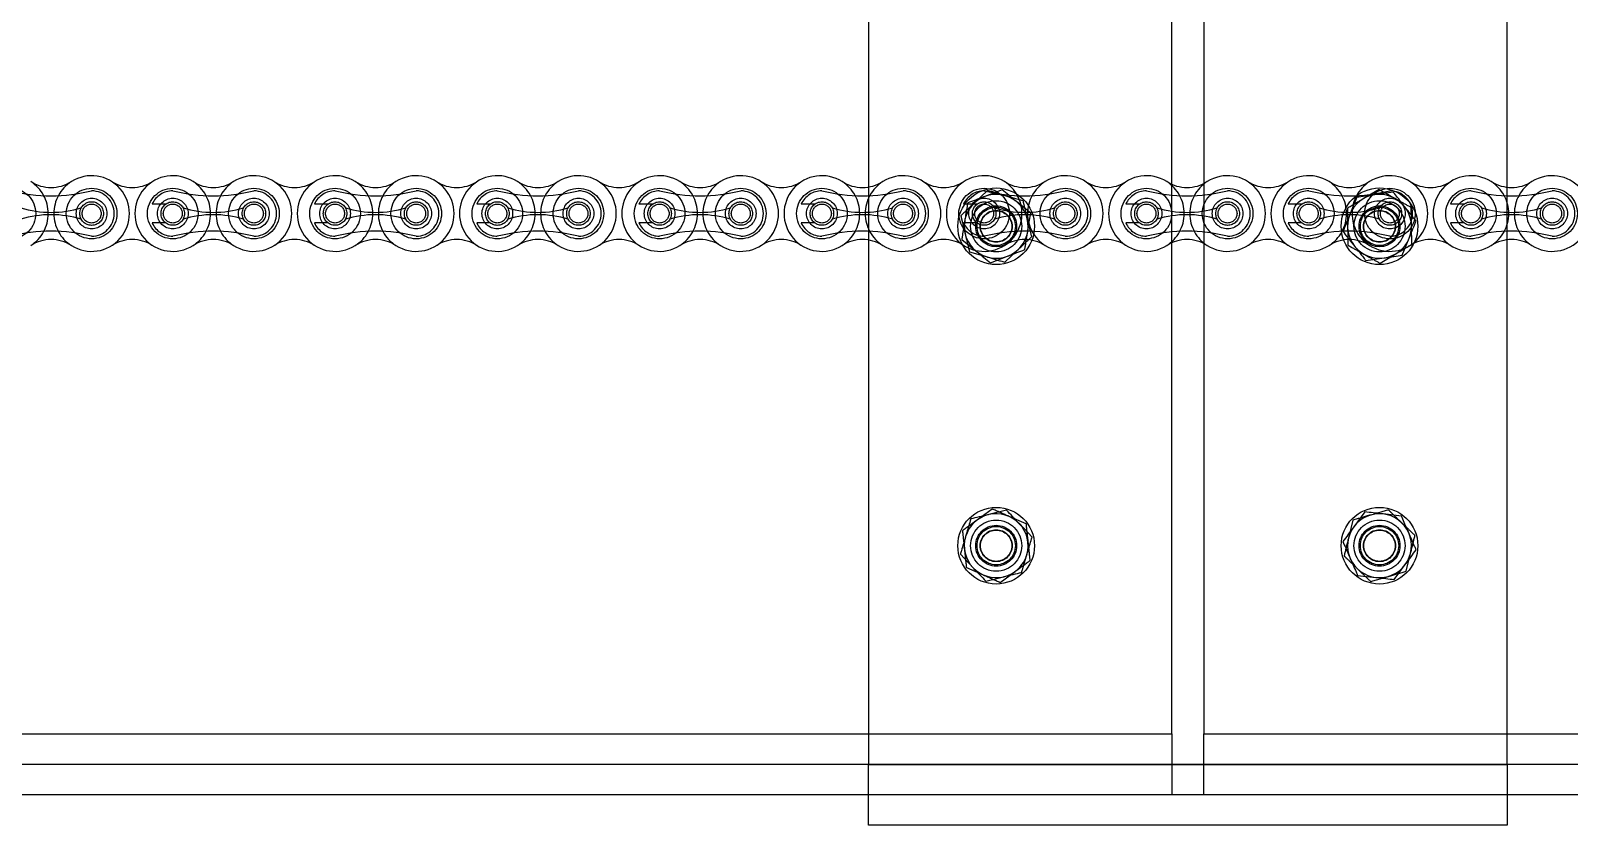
# Model space of a CAD drawing. Header units: metres. Extents: x 0 to 63075, y 0 to 44550.
# Drawn here: x 40759.2 to 41000, y 35017.5 to 35141.9 of the extents above; entities that cross this region are included whole.
import ezdxf

# ---------------------------------------------------------------- set-up
doc = ezdxf.new("R2010")
doc.units = ezdxf.units.M
doc.header["$LTSCALE"] = 75
doc.linetypes.add('HIDDEN2', pattern=[4.7625, 3.175, -1.5875])
for name, color, linetype in [('SDM', 7, 'Continuous'), ('SL4', 4, 'Continuous'), ('ST1', 7, 'HIDDEN2')]:
    doc.layers.add(name, color=color, linetype=linetype)

# ---------------------------------------------------------------- blocks, each defined once
blk = doc.blocks.new('A$C6e6623c1')
at = {"layer": 'SL4'}
for p, q in [((3617.21, 1715.35), (3617.21, 1486.11)), ((3717.21, 1486.11), (3717.21, 1715.35)), ((3638.13, 1576.05), (3635.43, 1575.02)), ((3693.64, 1574.89), (3692.57, 1572.21)), ((3699.36, 1575.71), (3696.5, 1575.3)), ((3642.61, 1572.41), (3640.37, 1574.23)), ((3631.82, 1568.29), (3634.06, 1566.47)), ((3700.78, 1565.81), (3701.86, 1568.49)), ((3636.3, 1564.65), (3638.99, 1565.68)), ((3695.07, 1564.99), (3697.93, 1565.4)), ((3638.85, 1525.89), (3636.04, 1525.21)), ((3694.9, 1525.64), (3693.19, 1523.32)), ((3700.64, 1524.99), (3697.77, 1525.32)), ((3642.83, 1521.7), (3640.84, 1523.8)), ((3631.6, 1519), (3633.59, 1516.9)), ((3699.52, 1515.06), (3701.23, 1517.38)), ((3635.58, 1514.81), (3638.38, 1515.49)), ((3693.78, 1515.71), (3696.65, 1515.38)), ((2387.24, 1490.88), (3617.21, 1490.88)), ((3717.21, 1490.88), (4619.71, 1490.88)), ((3717.21, 1486.11), (3617.21, 1486.11)), ((3617.21, 1476.59), (3617.21, 1486.11)), ((3717.21, 1486.11), (3717.21, 1476.59)), ((3617.21, 1481.35), (2387.24, 1481.35)), ((3848.98, 1481.35), (3717.21, 1481.35)), ((3717.21, 1476.59), (3617.21, 1476.59))]:
    blk.add_line(p, q, dxfattribs=at)
for centre, start, end in [((3637.21, 1570.35), 110.8771, 170.8771), ((3637.21, 1570.35), 50.8771, 110.8771), ((3697.21, 1570.35), 98.2132, 158.2132), ((3697.21, 1570.35), 38.2132, 98.2132), ((3637.21, 1570.35), 350.8771, 50.8771), ((3697.21, 1570.35), 338.2132, 38.2132), ((3637.21, 1570.35), 170.8771, 230.8771), ((3697.21, 1570.35), 158.2132, 218.2132), ((3637.21, 1570.35), 290.8771, 350.8771), ((3697.21, 1570.35), 278.2132, 338.2132), ((3637.21, 1570.35), 230.8771, 290.8771), ((3697.21, 1570.35), 218.2132, 278.2132), ((3637.21, 1520.35), 103.5616, 163.5616), ((3637.21, 1520.35), 43.5616, 103.5616), ((3697.21, 1520.35), 83.5616, 143.5616), ((3697.21, 1520.35), 23.5616, 83.5616), ((3637.21, 1520.35), 343.5616, 43.5616), ((3697.21, 1520.35), 143.5616, 203.5616), ((3697.21, 1520.35), 323.5616, 23.5616), ((3637.21, 1520.35), 163.5616, 223.5616), ((3637.21, 1520.35), 283.5616, 343.5616), ((3697.21, 1520.35), 203.5616, 263.5616), ((3697.21, 1520.35), 263.5616, 323.5616), ((3637.21, 1520.35), 223.5616, 283.5616)]:
    blk.add_arc(centre, 5, start, end, dxfattribs=at)
for points, knots in [([(3635.43, 1575.02), (3635.37, 1575), (3634.46, 1574.65), (3633.56, 1574.31), (3632.73, 1573.99)], [0, 0, 0, 0, 0.070201, 1, 1, 1, 1]), ([(3640.37, 1574.23), (3640.31, 1574.27), (3639.56, 1574.89), (3638.82, 1575.49), (3638.13, 1576.05)], [0, 0, 0, 0, 0.070201, 1, 1, 1, 1]), ([(3696.5, 1575.3), (3696.43, 1575.29), (3695.47, 1575.15), (3694.52, 1575.01), (3693.64, 1574.89)], [0, 0, 0, 0, 0.070201, 1, 1, 1, 1]), ([(3701.14, 1573.44), (3701, 1573.62), (3700.4, 1574.39), (3699.81, 1575.14), (3699.36, 1575.71)], [0, 0, 0, 0, 0.231849, 1, 1, 1, 1]), ([(3632.73, 1573.99), (3632.62, 1573.27), (3632.47, 1572.33), (3632.31, 1571.37), (3632.28, 1571.14)], [0, 0, 0, 0, 0.768151, 1, 1, 1, 1]), ([(3702.93, 1571.17), (3702.8, 1571.33), (3702.22, 1572.07), (3701.62, 1572.84), (3701.14, 1573.44)], [0, 0, 0, 0, 0.211001, 1, 1, 1, 1]), ([(3632.28, 1571.14), (3632.15, 1570.38), (3632, 1569.42), (3631.85, 1568.49), (3631.82, 1568.29)], [0, 0, 0, 0, 0.788999, 1, 1, 1, 1]), ([(3642.15, 1569.56), (3642.19, 1569.78), (3642.34, 1570.75), (3642.49, 1571.69), (3642.61, 1572.41)], [0, 0, 0, 0, 0.231849, 1, 1, 1, 1]), ([(3692.57, 1572.21), (3692.54, 1572.14), (3692.18, 1571.24), (3691.83, 1570.35), (3691.5, 1569.53)], [0, 0, 0, 0, 0.070201, 1, 1, 1, 1]), ([(3701.86, 1568.49), (3701.88, 1568.56), (3702.24, 1569.46), (3702.6, 1570.35), (3702.93, 1571.17)], [0, 0, 0, 0, 0.070201, 1, 1, 1, 1]), ([(3641.69, 1566.71), (3641.72, 1566.9), (3641.87, 1567.83), (3642.03, 1568.8), (3642.15, 1569.56)], [0, 0, 0, 0, 0.211001, 1, 1, 1, 1]), ([(3691.5, 1569.53), (3691.95, 1568.95), (3692.54, 1568.2), (3693.14, 1567.43), (3693.28, 1567.26)], [0, 0, 0, 0, 0.768151, 1, 1, 1, 1]), ([(3634.06, 1566.47), (3634.11, 1566.43), (3634.87, 1565.81), (3635.61, 1565.21), (3636.3, 1564.65)], [0, 0, 0, 0, 0.070201, 1, 1, 1, 1]), ([(3638.99, 1565.68), (3639.06, 1565.7), (3639.97, 1566.05), (3640.86, 1566.39), (3641.69, 1566.71)], [0, 0, 0, 0, 0.0702006, 1, 1, 1, 1]), ([(3693.28, 1567.26), (3693.76, 1566.65), (3694.37, 1565.88), (3694.95, 1565.14), (3695.07, 1564.99)], [0, 0, 0, 0, 0.788999, 1, 1, 1, 1]), ([(3697.93, 1565.4), (3697.99, 1565.41), (3698.96, 1565.55), (3699.9, 1565.69), (3700.78, 1565.81)], [0, 0, 0, 0, 0.070201, 1, 1, 1, 1]), ([(3633.23, 1524.53), (3633.03, 1523.83), (3632.76, 1522.92), (3632.48, 1521.98), (3632.42, 1521.76)], [0, 0, 0, 0, 0.768151, 1, 1, 1, 1]), ([(3636.04, 1525.21), (3635.97, 1525.19), (3635.03, 1524.97), (3634.1, 1524.74), (3633.23, 1524.53)], [0, 0, 0, 0, 0.070201, 1, 1, 1, 1]), ([(3640.84, 1523.8), (3640.79, 1523.85), (3640.12, 1524.55), (3639.46, 1525.24), (3638.85, 1525.89)], [0, 0, 0, 0, 0.070201, 1, 1, 1, 1]), ([(3697.77, 1525.32), (3697.71, 1525.33), (3696.74, 1525.44), (3695.79, 1525.54), (3694.9, 1525.64)], [0, 0, 0, 0, 0.070201, 1, 1, 1, 1]), ([(3701.8, 1522.35), (3701.71, 1522.56), (3701.31, 1523.45), (3700.93, 1524.32), (3700.64, 1524.99)], [0, 0, 0, 0, 0.231849, 1, 1, 1, 1]), ([(3693.19, 1523.32), (3693.15, 1523.26), (3692.57, 1522.48), (3692, 1521.71), (3691.48, 1521)], [0, 0, 0, 0, 0.070201, 1, 1, 1, 1]), ([(3702.95, 1519.7), (3702.87, 1519.88), (3702.49, 1520.75), (3702.1, 1521.64), (3701.8, 1522.35)], [0, 0, 0, 0, 0.2110008, 1, 1, 1, 1]), ([(3632.42, 1521.76), (3632.2, 1521.03), (3631.92, 1520.09), (3631.66, 1519.19), (3631.6, 1519)], [0, 0, 0, 0, 0.788999, 1, 1, 1, 1]), ([(3642.01, 1518.94), (3642.07, 1519.15), (3642.35, 1520.09), (3642.62, 1521), (3642.83, 1521.7)], [0, 0, 0, 0, 0.231849, 1, 1, 1, 1]), ([(3691.48, 1521), (3691.77, 1520.33), (3692.15, 1519.45), (3692.54, 1518.56), (3692.63, 1518.35)], [0, 0, 0, 0, 0.768151, 1, 1, 1, 1]), ([(3701.23, 1517.38), (3701.28, 1517.44), (3701.85, 1518.22), (3702.42, 1518.99), (3702.95, 1519.7)], [0, 0, 0, 0, 0.070201, 1, 1, 1, 1]), ([(3641.19, 1516.17), (3641.25, 1516.36), (3641.51, 1517.26), (3641.79, 1518.2), (3642.01, 1518.94)], [0, 0, 0, 0, 0.211001, 1, 1, 1, 1]), ([(3692.63, 1518.35), (3692.94, 1517.64), (3693.33, 1516.75), (3693.7, 1515.89), (3693.78, 1515.71)], [0, 0, 0, 0, 0.788999, 1, 1, 1, 1]), ([(3633.59, 1516.9), (3633.64, 1516.85), (3634.31, 1516.15), (3634.97, 1515.46), (3635.58, 1514.81)], [0, 0, 0, 0, 0.070201, 1, 1, 1, 1]), ([(3638.38, 1515.49), (3638.45, 1515.51), (3639.4, 1515.73), (3640.33, 1515.96), (3641.19, 1516.17)], [0, 0, 0, 0, 0.070201, 1, 1, 1, 1]), ([(3696.65, 1515.38), (3696.72, 1515.37), (3697.69, 1515.26), (3698.64, 1515.16), (3699.52, 1515.06)], [0, 0, 0, 0, 0.070201, 1, 1, 1, 1])]:
    blk.add_open_spline(points, degree=3, knots=knots, dxfattribs=at)
at = {"layer": 'ST1'}
for p, q in [((3664.71, 1490.88), (3664.71, 1715.35)), ((3669.71, 1715.35), (3669.71, 1490.88)), ((3635.87, 1575.97), (3633.78, 1573.98)), ((3641.41, 1574.32), (3638.64, 1575.14)), ((3697.14, 1576.12), (3694.66, 1574.65)), ((3507.22, 1573.83), (3505.1, 1573.83)), ((3532.62, 1573.83), (3530.5, 1573.83)), ((3558.02, 1573.83), (3555.9, 1573.83)), ((3583.42, 1573.83), (3581.3, 1573.83)), ((3608.82, 1573.83), (3606.7, 1573.83)), ((3634.22, 1573.83), (3632.1, 1573.83)), ((3659.62, 1573.83), (3657.5, 1573.83)), ((3685.02, 1573.83), (3682.9, 1573.83)), ((3692.18, 1573.17), (3692.21, 1570.29)), ((3710.42, 1573.83), (3708.3, 1573.83)), ((3507.22, 1570.88), (3505.1, 1570.88)), ((3532.62, 1570.88), (3530.5, 1570.88)), ((3558.02, 1570.88), (3555.9, 1570.88)), ((3583.42, 1570.88), (3581.3, 1570.88)), ((3608.82, 1570.88), (3606.7, 1570.88)), ((3634.22, 1570.88), (3632.1, 1570.88)), ((3659.62, 1570.88), (3657.5, 1570.88)), ((3685.02, 1570.88), (3682.9, 1570.88)), ((3702.25, 1567.53), (3702.21, 1570.41)), ((3710.42, 1570.88), (3708.3, 1570.88)), ((3633.02, 1566.38), (3635.78, 1565.56)), ((3638.55, 1564.73), (3640.65, 1566.72)), ((3697.29, 1564.58), (3699.77, 1566.05)), ((3636.6, 1526.09), (3634.27, 1524.39)), ((3641.88, 1523.75), (3639.24, 1524.92)), ((3693.05, 1524.35), (3692.36, 1521.55)), ((3698.6, 1525.95), (3695.83, 1525.15)), ((3701.37, 1516.35), (3702.07, 1519.15)), ((3632.55, 1516.95), (3635.19, 1515.78)), ((3637.82, 1514.61), (3640.16, 1516.31)), ((3695.82, 1514.75), (3698.6, 1515.55)), ((2339.74, 1490.88), (3664.71, 1490.88)), ((3617.21, 1490.88), (3664.71, 1490.88)), ((3664.71, 1490.88), (3664.71, 1481.35)), ((3669.71, 1490.88), (4669.71, 1490.88)), ((3669.71, 1481.35), (3669.71, 1490.88)), ((3669.71, 1490.88), (3717.21, 1490.88)), ((3664.71, 1486.11), (2339.74, 1486.11)), ((3617.21, 1486.11), (3717.21, 1486.11)), ((3669.71, 1486.11), (3664.71, 1486.11)), ((4669.71, 1486.11), (3669.71, 1486.11)), ((3717.21, 1481.35), (3617.21, 1481.35))]:
    blk.add_line(p, q, dxfattribs=at)
for centre, radius in [((3482.93, 1572.35), 3.96), ((3495.63, 1572.35), 3.96), ((3508.33, 1572.35), 3.96), ((3521.03, 1572.35), 3.96), ((3533.73, 1572.35), 3.96), ((3546.43, 1572.35), 3.96), ((3559.13, 1572.35), 3.96), ((3571.83, 1572.35), 3.96), ((3584.53, 1572.35), 3.96), ((3597.23, 1572.35), 3.96), ((3609.93, 1572.35), 3.96), ((3622.63, 1572.35), 3.96), ((3637.21, 1570.35), 6), ((3635.33, 1572.35), 3.96), ((3648.03, 1572.35), 3.96), ((3660.73, 1572.35), 3.96), ((3673.43, 1572.35), 3.96), ((3686.13, 1572.35), 3.96), ((3697.21, 1570.35), 6), ((3698.83, 1572.35), 3.96), ((3711.53, 1572.35), 3.96), ((3724.23, 1572.35), 3.96), ((3495.63, 1572.35), 2.4), ((3495.63, 1572.35), 1.85), ((3495.63, 1572.35), 1.48), ((3508.33, 1572.35), 2.4), ((3508.33, 1572.35), 1.84), ((3508.33, 1572.35), 1.48), ((3521.03, 1572.35), 2.4), ((3521.03, 1572.35), 1.84), ((3521.03, 1572.35), 1.48), ((3533.73, 1572.35), 2.4), ((3533.73, 1572.35), 1.84), ((3533.73, 1572.35), 1.48), ((3546.43, 1572.35), 2.4), ((3546.43, 1572.35), 1.84), ((3546.43, 1572.35), 1.48), ((3559.13, 1572.35), 2.4), ((3559.13, 1572.35), 1.85), ((3559.13, 1572.35), 1.48), ((3571.83, 1572.35), 2.4), ((3571.83, 1572.35), 1.84), ((3571.83, 1572.35), 1.48), ((3584.53, 1572.35), 2.4), ((3584.53, 1572.35), 1.84), ((3584.53, 1572.35), 1.48), ((3597.23, 1572.35), 2.4), ((3597.23, 1572.35), 1.84), ((3597.23, 1572.35), 1.48), ((3609.93, 1572.35), 2.4), ((3609.93, 1572.35), 1.84), ((3609.93, 1572.35), 1.48), ((3622.63, 1572.35), 2.4), ((3622.63, 1572.35), 1.85), ((3622.63, 1572.35), 1.48), ((3635.33, 1572.35), 2.4), ((3637.21, 1570.35), 4), ((3635.33, 1572.35), 1.84), ((3635.33, 1572.35), 1.48), ((3637.21, 1570.35), 3.2), ((3637.21, 1570.35), 3), ((3637.21, 1570.35), 2.5), ((3637.21, 1570.35), 2.45), ((3648.03, 1572.35), 2.4), ((3648.03, 1572.35), 1.84), ((3648.03, 1572.35), 1.48), ((3660.73, 1572.35), 2.4), ((3660.73, 1572.35), 1.84), ((3660.73, 1572.35), 1.48), ((3673.43, 1572.35), 2.4), ((3673.43, 1572.35), 1.85), ((3673.43, 1572.35), 1.48), ((3686.13, 1572.35), 2.4), ((3686.13, 1572.35), 1.84), ((3686.13, 1572.35), 1.48), ((3697.21, 1570.35), 4), ((3697.21, 1570.35), 3.2), ((3697.21, 1570.35), 3), ((3697.21, 1570.35), 2.5), ((3697.21, 1570.35), 2.45), ((3698.83, 1572.35), 2.4), ((3698.83, 1572.35), 1.84), ((3698.83, 1572.35), 1.48), ((3711.53, 1572.35), 2.4), ((3711.53, 1572.35), 1.84), ((3711.53, 1572.35), 1.48), ((3724.23, 1572.35), 2.4), ((3724.23, 1572.35), 1.84), ((3724.23, 1572.35), 1.48), ((3637.21, 1520.35), 6), ((3637.21, 1520.35), 4), ((3697.21, 1520.35), 6), ((3697.21, 1520.35), 4), ((3637.21, 1520.35), 3.2), ((3637.21, 1520.35), 3), ((3637.21, 1520.35), 2.5), ((3637.21, 1520.35), 2.45), ((3697.21, 1520.35), 3.2), ((3697.21, 1520.35), 3), ((3697.21, 1520.35), 2.5), ((3697.21, 1520.35), 2.45)]:
    blk.add_circle(centre, radius, dxfattribs=at)
for centre, radius, start, end in [((3489.28, 1582.35), 5.92, 237.5667, 302.4333), ((3482.93, 1572.35), 5.92, 302.4332, 57.5668), ((3495.63, 1572.35), 5.92, 122.4332, 237.5668), ((3495.63, 1572.35), 5.92, 237.5667, 122.4333), ((3501.98, 1582.35), 5.92, 237.5667, 302.4333), ((3508.33, 1572.35), 5.92, 57.5667, 302.4333), ((3514.68, 1582.35), 5.92, 237.5667, 302.4333), ((3508.33, 1572.35), 5.92, 302.4332, 57.5668), ((3521.03, 1572.35), 5.92, 122.4332, 237.5668), ((3521.03, 1572.35), 5.92, 237.5667, 122.4333), ((3527.38, 1582.35), 5.92, 237.5667, 302.4333), ((3533.73, 1572.35), 5.92, 57.5667, 302.4333), ((3540.08, 1582.35), 5.92, 237.5667, 302.4333), ((3533.73, 1572.35), 5.92, 302.4332, 57.5668), ((3546.43, 1572.35), 5.92, 122.4332, 237.5668), ((3546.43, 1572.35), 5.92, 237.5667, 122.4333), ((3552.78, 1582.35), 5.92, 237.5667, 302.4333), ((3559.13, 1572.35), 5.92, 57.5667, 302.4333), ((3565.48, 1582.35), 5.92, 237.5667, 302.4333), ((3559.13, 1572.35), 5.92, 302.4332, 57.5668), ((3571.83, 1572.35), 5.92, 122.4332, 237.5668), ((3571.83, 1572.35), 5.92, 237.5667, 122.4333), ((3578.18, 1582.35), 5.92, 237.5667, 302.4333), ((3584.53, 1572.35), 5.92, 57.5667, 302.4333), ((3590.88, 1582.35), 5.92, 237.5667, 302.4333), ((3584.53, 1572.35), 5.92, 302.4332, 57.5668), ((3597.23, 1572.35), 5.92, 122.4332, 237.5668), ((3597.23, 1572.35), 5.92, 237.5667, 122.4333), ((3603.58, 1582.35), 5.92, 237.5667, 302.4333), ((3609.93, 1572.35), 5.92, 57.5667, 302.4333), ((3616.28, 1582.35), 5.92, 237.5667, 302.4333), ((3609.93, 1572.35), 5.92, 302.4332, 57.5668), ((3622.63, 1572.35), 5.92, 122.4332, 237.5668), ((3622.63, 1572.35), 5.92, 237.5667, 122.4333), ((3628.98, 1582.35), 5.92, 237.5667, 302.4333), ((3635.33, 1572.35), 5.92, 57.5667, 302.4333), ((3641.68, 1582.35), 5.92, 237.5667, 302.4333), ((3635.33, 1572.35), 5.92, 302.4333, 57.5668), ((3648.03, 1572.35), 5.92, 122.4332, 237.5668), ((3648.03, 1572.35), 5.92, 237.5667, 122.4333), ((3654.38, 1582.35), 5.92, 237.5667, 302.4333), ((3660.73, 1572.35), 5.92, 57.5667, 302.4333), ((3667.08, 1582.35), 5.92, 237.5667, 302.4333), ((3660.73, 1572.35), 5.92, 302.4332, 57.5668), ((3673.43, 1572.35), 5.92, 122.4332, 237.5668), ((3673.43, 1572.35), 5.92, 237.5667, 122.4333), ((3679.78, 1582.35), 5.92, 237.5667, 302.4333), ((3686.13, 1572.35), 5.92, 57.5667, 302.4333), ((3692.48, 1582.35), 5.92, 237.5667, 302.4333), ((3686.13, 1572.35), 5.92, 302.4333, 57.5668), ((3698.83, 1572.35), 5.92, 122.4332, 237.5667), ((3698.83, 1572.35), 5.92, 237.5667, 122.4333), ((3705.18, 1582.35), 5.92, 237.5667, 302.4333), ((3711.53, 1572.35), 5.92, 57.5667, 302.4333), ((3717.88, 1582.35), 5.92, 237.5667, 302.4333), ((3711.53, 1572.35), 5.92, 302.4332, 57.5668), ((3724.23, 1572.35), 5.92, 122.4332, 237.5668), ((3724.23, 1572.35), 5.92, 237.5667, 122.4333), ((3489.28, 1601.45), 26.32, 256.0401, 283.9599), ((3495.63, 1572.35), 3.55, 270, 90), ((3508.33, 1572.35), 3.55, 90, 155.4466), ((3514.68, 1601.45), 26.32, 256.0401, 283.9599), ((3521.03, 1572.35), 3.55, 270, 90), ((3533.73, 1572.35), 3.55, 90, 155.4466), ((3540.08, 1601.45), 26.32, 256.0401, 283.9599), ((3546.43, 1572.35), 3.55, 270, 90), ((3559.13, 1572.35), 3.55, 90, 155.4466), ((3565.48, 1601.45), 26.32, 256.0401, 283.9599), ((3571.83, 1572.35), 3.55, 270, 90), ((3584.53, 1572.35), 3.55, 90, 155.4466), ((3590.88, 1601.45), 26.32, 256.0401, 283.9599), ((3597.23, 1572.35), 3.55, 270, 90), ((3609.93, 1572.35), 3.55, 90, 155.4466), ((3616.28, 1601.45), 26.32, 256.0401, 283.9599), ((3622.63, 1572.35), 3.55, 270, 90), ((3635.33, 1572.35), 3.55, 90, 155.4466), ((3641.68, 1601.45), 26.32, 256.0401, 283.9599), ((3648.03, 1572.35), 3.55, 270, 90), ((3660.73, 1572.35), 3.55, 90, 155.4466), ((3667.08, 1601.45), 26.32, 256.0401, 283.9599), ((3673.43, 1572.35), 3.55, 270, 90), ((3686.13, 1572.35), 3.55, 90, 155.4466), ((3692.48, 1601.45), 26.32, 256.0401, 283.9599), ((3698.83, 1572.35), 3.55, 270, 90), ((3711.53, 1572.35), 3.55, 90, 155.4466), ((3717.88, 1601.45), 26.32, 256.0401, 283.9599), ((3724.23, 1572.35), 3.55, 270, 90), ((3489.28, 1588.71), 16.17, 252.993, 287.007), ((3514.68, 1588.71), 16.17, 252.993, 287.007), ((3540.08, 1588.71), 16.17, 252.993, 287.007), ((3565.48, 1588.71), 16.17, 252.993, 287.007), ((3590.88, 1588.71), 16.17, 252.993, 287.007), ((3616.28, 1588.71), 16.17, 252.993, 287.007), ((3641.68, 1588.71), 16.17, 252.993, 287.007), ((3667.08, 1588.71), 16.17, 252.993, 287.007), ((3692.48, 1588.71), 16.17, 252.993, 287.007), ((3717.88, 1588.71), 16.17, 252.993, 287.007), ((3489.28, 1556), 16.17, 72.993, 107.007), ((3508.33, 1572.35), 3.55, 204.5534, 270), ((3514.68, 1556), 16.17, 72.993, 107.007), ((3533.73, 1572.35), 3.55, 204.5534, 270), ((3540.08, 1556), 16.17, 72.993, 107.007), ((3559.13, 1572.35), 3.55, 204.5534, 270), ((3565.48, 1556), 16.17, 72.993, 107.007), ((3584.53, 1572.35), 3.55, 204.5534, 270), ((3590.88, 1556), 16.17, 72.993, 107.007), ((3609.93, 1572.35), 3.55, 204.5534, 270), ((3616.28, 1556), 16.17, 72.993, 107.007), ((3635.33, 1572.35), 3.55, 204.5534, 270), ((3641.68, 1556), 16.17, 72.993, 107.007), ((3660.73, 1572.35), 3.55, 204.5534, 270), ((3667.08, 1556), 16.17, 72.993, 107.007), ((3686.13, 1572.35), 3.55, 204.5534, 270), ((3692.48, 1556), 16.17, 72.993, 107.007), ((3711.53, 1572.35), 3.55, 204.5534, 270), ((3717.88, 1556), 16.17, 72.993, 107.007), ((3489.28, 1543.26), 26.32, 76.0401, 103.9599), ((3489.28, 1562.36), 5.92, 57.5667, 122.4333), ((3501.98, 1562.36), 5.92, 57.5667, 122.4333), ((3514.68, 1543.26), 26.32, 76.0401, 103.9599), ((3514.68, 1562.36), 5.92, 57.5667, 122.4333), ((3527.38, 1562.36), 5.92, 57.5667, 122.4333), ((3540.08, 1543.26), 26.32, 76.0401, 103.9599), ((3540.08, 1562.36), 5.92, 57.5667, 122.4333), ((3552.78, 1562.36), 5.92, 57.5667, 122.4333), ((3565.48, 1543.26), 26.32, 76.0401, 103.9599), ((3565.48, 1562.36), 5.92, 57.5667, 122.4333), ((3578.18, 1562.36), 5.92, 57.5667, 122.4333), ((3590.88, 1543.26), 26.32, 76.0401, 103.9599), ((3590.88, 1562.36), 5.92, 57.5667, 122.4333), ((3603.58, 1562.36), 5.92, 57.5667, 122.4333), ((3616.28, 1543.26), 26.32, 76.0401, 103.9599), ((3616.28, 1562.36), 5.92, 57.5667, 122.4333), ((3628.98, 1562.36), 5.92, 57.5667, 122.4333), ((3641.68, 1543.26), 26.32, 76.0401, 103.9599), ((3641.68, 1562.36), 5.92, 57.5667, 122.4333), ((3654.38, 1562.36), 5.92, 57.5667, 122.4333), ((3667.08, 1543.26), 26.32, 76.0401, 103.9599), ((3667.08, 1562.36), 5.92, 57.5667, 122.4333), ((3679.78, 1562.36), 5.92, 57.5667, 122.4333), ((3692.48, 1543.26), 26.32, 76.0401, 103.9599), ((3692.48, 1562.36), 5.92, 57.5667, 122.4333), ((3705.18, 1562.36), 5.92, 57.5667, 122.4333), ((3717.88, 1543.26), 26.32, 76.0401, 103.9599), ((3717.88, 1562.36), 5.92, 57.5667, 122.4333)]:
    blk.add_arc(centre, radius, start, end, dxfattribs=at)
for points, knots in [([(3638.64, 1575.14), (3638.58, 1575.16), (3637.64, 1575.44), (3636.73, 1575.71), (3635.87, 1575.97)], [0, 0, 0, 0, 0.070201, 1, 1, 1, 1]), ([(3697.14, 1576.12), (3697.35, 1576), (3698.17, 1575.54), (3699.02, 1575.07), (3699.66, 1574.71)], [0, 0, 0, 0, 0.257551, 1, 1, 1, 1]), ([(3633.78, 1573.98), (3633.73, 1573.94), (3633.02, 1573.27), (3632.32, 1572.61), (3631.68, 1572)], [0, 0, 0, 0, 0.070201, 1, 1, 1, 1]), ([(3641.41, 1574.32), (3641.46, 1574.08), (3641.68, 1573.17), (3641.91, 1572.21), (3642.08, 1571.51)], [0, 0, 0, 0, 0.257551, 1, 1, 1, 1]), ([(3694.66, 1574.65), (3694.6, 1574.61), (3693.76, 1574.11), (3692.94, 1573.63), (3692.18, 1573.17)], [0, 0, 0, 0, 0.070201, 1, 1, 1, 1]), ([(3699.66, 1574.71), (3699.89, 1574.58), (3700.74, 1574.11), (3701.57, 1573.64), (3702.18, 1573.3)], [0, 0, 0, 0, 0.2686336, 1, 1, 1, 1]), ([(3702.21, 1570.41), (3702.21, 1570.48), (3702.2, 1571.46), (3702.19, 1572.41), (3702.18, 1573.3)], [0, 0, 0, 0, 0.070201, 1, 1, 1, 1]), ([(3631.68, 1572), (3631.74, 1571.76), (3631.95, 1570.85), (3632.18, 1569.9), (3632.35, 1569.19)], [0, 0, 0, 0, 0.2575513, 1, 1, 1, 1]), ([(3642.08, 1571.51), (3642.14, 1571.25), (3642.36, 1570.3), (3642.58, 1569.38), (3642.75, 1568.7)], [0, 0, 0, 0, 0.2686336, 1, 1, 1, 1]), ([(3692.21, 1570.29), (3692.21, 1570.22), (3692.23, 1569.24), (3692.24, 1568.29), (3692.25, 1567.4)], [0, 0, 0, 0, 0.070201, 1, 1, 1, 1]), ([(3632.35, 1569.19), (3632.41, 1568.94), (3632.64, 1567.99), (3632.86, 1567.06), (3633.02, 1566.38)], [0, 0, 0, 0, 0.268634, 1, 1, 1, 1]), ([(3640.65, 1566.72), (3640.7, 1566.76), (3641.41, 1567.43), (3642.1, 1568.09), (3642.75, 1568.7)], [0, 0, 0, 0, 0.0702006, 1, 1, 1, 1]), ([(3635.78, 1565.56), (3635.85, 1565.54), (3636.78, 1565.26), (3637.7, 1564.99), (3638.55, 1564.73)], [0, 0, 0, 0, 0.0702006, 1, 1, 1, 1]), ([(3692.25, 1567.4), (3692.46, 1567.28), (3693.28, 1566.82), (3694.14, 1566.34), (3694.77, 1565.99)], [0, 0, 0, 0, 0.257551, 1, 1, 1, 1]), ([(3694.77, 1565.99), (3695, 1565.86), (3695.85, 1565.38), (3696.68, 1564.92), (3697.29, 1564.58)], [0, 0, 0, 0, 0.2686336, 1, 1, 1, 1]), ([(3699.77, 1566.05), (3699.83, 1566.09), (3700.66, 1566.59), (3701.49, 1567.07), (3702.25, 1567.53)], [0, 0, 0, 0, 0.070201, 1, 1, 1, 1]), ([(3634.27, 1524.39), (3634.21, 1524.35), (3633.42, 1523.78), (3632.65, 1523.21), (3631.93, 1522.69)], [0, 0, 0, 0, 0.070201, 1, 1, 1, 1]), ([(3639.24, 1524.92), (3639.18, 1524.95), (3638.29, 1525.34), (3637.41, 1525.73), (3636.6, 1526.09)], [0, 0, 0, 0, 0.070201, 1, 1, 1, 1]), ([(3695.83, 1525.15), (3695.76, 1525.14), (3694.82, 1524.87), (3693.91, 1524.6), (3693.05, 1524.35)], [0, 0, 0, 0, 0.070201, 1, 1, 1, 1]), ([(3698.6, 1525.95), (3698.78, 1525.79), (3699.45, 1525.13), (3700.16, 1524.46), (3700.68, 1523.95)], [0, 0, 0, 0, 0.2575513, 1, 1, 1, 1]), ([(3631.93, 1522.69), (3631.96, 1522.45), (3632.06, 1521.51), (3632.16, 1520.54), (3632.24, 1519.82)], [0, 0, 0, 0, 0.2575513, 1, 1, 1, 1]), ([(3641.88, 1523.75), (3641.9, 1523.51), (3642, 1522.57), (3642.11, 1521.6), (3642.18, 1520.88)], [0, 0, 0, 0, 0.257551, 1, 1, 1, 1]), ([(3700.68, 1523.95), (3700.87, 1523.77), (3701.57, 1523.09), (3702.26, 1522.43), (3702.76, 1521.95)], [0, 0, 0, 0, 0.268634, 1, 1, 1, 1]), ([(3702.07, 1519.15), (3702.08, 1519.21), (3702.32, 1520.16), (3702.55, 1521.09), (3702.76, 1521.95)], [0, 0, 0, 0, 0.070201, 1, 1, 1, 1]), ([(3632.24, 1519.82), (3632.27, 1519.56), (3632.37, 1518.59), (3632.47, 1517.64), (3632.55, 1516.95)], [0, 0, 0, 0, 0.268634, 1, 1, 1, 1]), ([(3642.18, 1520.88), (3642.21, 1520.62), (3642.32, 1519.65), (3642.42, 1518.7), (3642.49, 1518.01)], [0, 0, 0, 0, 0.268634, 1, 1, 1, 1]), ([(3692.36, 1521.55), (3692.34, 1521.49), (3692.11, 1520.54), (3691.88, 1519.61), (3691.67, 1518.75)], [0, 0, 0, 0, 0.070201, 1, 1, 1, 1]), ([(3640.16, 1516.31), (3640.21, 1516.35), (3641, 1516.92), (3641.77, 1517.49), (3642.49, 1518.01)], [0, 0, 0, 0, 0.070201, 1, 1, 1, 1]), ([(3691.67, 1518.75), (3691.84, 1518.58), (3692.52, 1517.93), (3693.22, 1517.25), (3693.74, 1516.75)], [0, 0, 0, 0, 0.257551, 1, 1, 1, 1]), ([(3635.19, 1515.78), (3635.25, 1515.75), (3636.14, 1515.36), (3637.01, 1514.97), (3637.82, 1514.61)], [0, 0, 0, 0, 0.0702006, 1, 1, 1, 1]), ([(3693.74, 1516.75), (3693.93, 1516.57), (3694.64, 1515.89), (3695.32, 1515.23), (3695.82, 1514.75)], [0, 0, 0, 0, 0.268634, 1, 1, 1, 1]), ([(3698.6, 1515.55), (3698.66, 1515.56), (3699.6, 1515.83), (3700.52, 1516.1), (3701.37, 1516.35)], [0, 0, 0, 0, 0.070201, 1, 1, 1, 1])]:
    blk.add_open_spline(points, degree=3, knots=knots, dxfattribs=at)

msp = doc.modelspace()

# ---------------------------------------------------------------- block references
at = {"layer": 'SDM'}
msp.add_blockref('A$C6e6623c1', (37273.13, 33540.92), dxfattribs=at)

doc.saveas('drawing.dxf')
